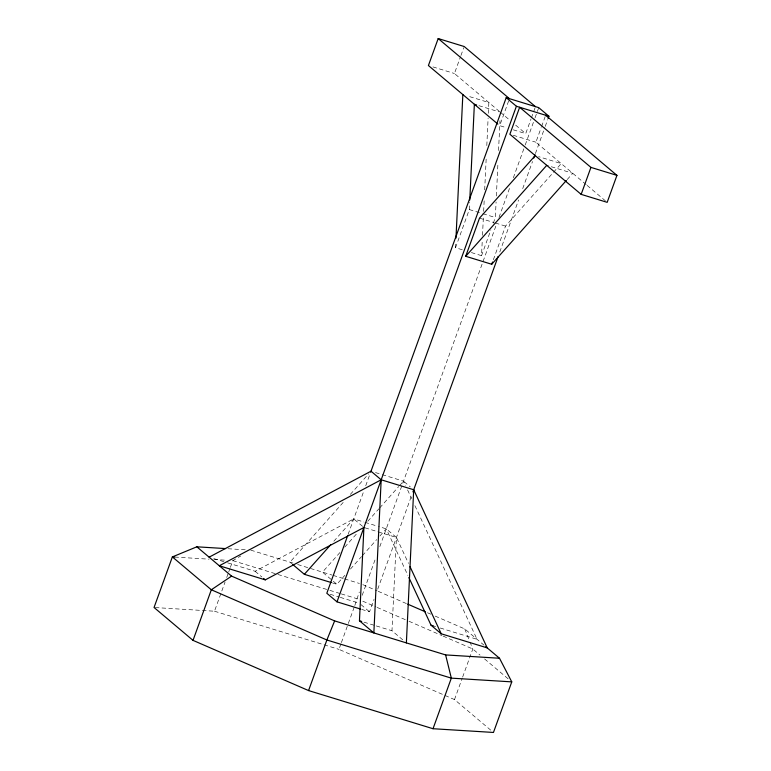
<?xml version="1.0" encoding="UTF-8"?>
<svg xmlns="http://www.w3.org/2000/svg" width="771" height="771" viewBox="0 0 771 771"><rect width="100%" height="100%" fill="white"/><g stroke="black" fill="none" stroke-linecap="round" stroke-linejoin="round"><path stroke-width="0.58" stroke-dasharray="3.85 2.89" d="M402.78 639.863L391.976 630.745L396.439 537.445L386.252 528.858L378.407 526.448M462.311 249.775L455.516 247.703L455.69 244.108M455.516 247.703L469.327 209.548L469.674 202.368M471.36 252.551L481.538 255.673L482.28 240.118M482.511 235.338L483.369 217.393M483.648 211.408L484.227 199.438M484.68 189.868L486.231 157.573M486.8 145.603L488.12 118.088M488.342 113.308L488.862 102.533L467.371 95.951M493.315 223.137L495.348 217.518L496.09 201.973M496.379 195.988L497.979 162.498M498.548 150.538L499.984 120.633M354.805 605.524L359.305 592.032M155.241 607.567L214.492 611.22L225.074 581.999M226.703 577.498L228.332 573.007M228.736 571.88L229.96 568.506M230.365 567.389L232.803 560.642L240.774 555.968M499.492 111.506L454.437 73.505L460.538 56.64M460.942 55.512L463.795 47.648M348.116 534.419L363.777 491.166M365.733 485.759L369.829 474.444M508.648 100.924L499.704 125.654L506.489 127.735M490.741 730.156L454.495 699.576L338.941 649.365L340.975 643.746M341.38 642.619L347.894 624.635M348.299 623.517L354.4 606.652M481.538 255.673L490.876 229.864M513.274 129.807L525.716 133.624L531.007 119.013M531.412 117.886L535.074 107.776M362.206 595.299L375.718 557.963M379.814 546.649L496.543 224.188M499.001 217.393L510.469 185.715M513.341 177.793L524.81 146.114M525.215 144.987L534.64 118.956M535.045 117.828L538.736 107.641M493.344 259.769L505.525 226.115L561.24 163.587L538.611 156.648M586.162 184.606L535.903 142.211L541.184 127.601M541.599 126.483L545.261 116.363M361.676 609.398L369.521 611.808L374.031 599.366M377.713 589.179L411.704 495.271M499.772 252.011L518.604 199.959M522.699 188.644L532.53 161.496M535.402 153.574L544.818 127.552M545.232 126.415L547.689 119.63M454.495 699.576L462.224 678.22M462.629 677.102L472.806 648.999L470.117 642.31M567.196 179.547L572.757 173.302L547.873 165.678M343.191 502.413L289.963 562.165L291.766 563.678M350.342 494.394L368.615 473.876M333.833 541.242L353.735 518.893L363.825 521.986M339.963 552.508L322.48 572.13L336.879 584.273L344.849 575.339M344.724 547.159L357.436 532.896M367.767 521.302L378.889 508.812M379.689 507.925L398.752 486.52M399.551 485.634L403.522 481.171L410.307 486.896M350.42 569.085L361.57 556.566M362.37 555.679L376.701 539.584M379.881 536.009L386.252 528.858L407.898 575.407M227.512 562.811L255.105 571.272L353.735 518.893L363.922 527.48L396.439 537.445L408.514 563.428M227.975 548.73L245.939 549.839M174.738 557.057L209.105 559.177M213.846 559.467L225.691 560.199M432.945 66.913L454.437 73.505M478.887 105.666L499.251 111.911M513.274 135.282L535.903 142.211M469.327 209.548L481.769 213.365M482.906 213.712L495.348 217.518M479.514 218.135L494.221 222.646M495.348 222.992L505.525 226.115M375.487 472.575L381.096 474.3M382.214 474.637L403.522 481.171L405.546 485.537M364.953 522.333L377.289 526.111M250.739 550.137L293.327 563.196M297.645 564.517L331.964 575.041M333.111 575.388L343.403 578.539M344.55 578.896L359.421 583.454M332.397 582.905L336.879 584.273M232.803 560.642L328.706 590.037M329.853 590.384L340.127 593.535M341.264 593.882L357.252 598.788M213.721 558.58L226.366 562.464M330.181 594.277L339.153 597.033M340.271 597.371L358.216 602.874M433.35 625.907L435.644 626.611M440.251 628.018L477.037 639.294L414.172 504.07M363.941 622.158L375.159 625.589M376.277 625.936L391.976 630.745M214.492 611.22L338.941 649.365M362.804 584.63L377.058 590.827M378.156 591.299L406.654 603.683M427.481 612.733L430.767 614.169M435.152 616.077L464.759 628.934L483.957 645.134M362.755 601.178L375.959 606.912M377.058 607.394L407.869 620.78M408.977 621.262L441.985 635.612M443.084 636.085L472.806 648.999L480.054 655.119M500.128 112.046L510.18 120.517M515.664 125.143L525.716 133.624M587.078 185.377L605.351 200.797M484.583 658.935L509.053 679.579M361.04 604.647L369.521 611.808M255.105 571.272L261.899 576.997M407.58 489.893L411.627 498.615M464.759 628.934L469.674 641.193"/><path stroke-width="1.16" d="M209.124 557.173L370.996 471.206L381.182 479.793L373.858 632.924L359.459 620.78L363.922 527.48L265.291 579.859L219.301 565.76L381.182 479.793L413.699 489.758L487.224 647.881L441.234 633.791L431.047 625.204L408.9 577.566M406.375 642.898L413.699 489.758M455.979 238.123L462.841 94.563M469.79 199.978L474.367 104.278L476.632 104.972M193.02 640.364L211.331 589.776L231.589 576.12L334.633 620.906L445.609 654.916L499.502 658.251L511.771 681.872L493.459 732.45L433.023 728.72L308.573 690.575L193.02 640.364L154.055 607.49L172.367 556.913L196.836 546.812L225.585 548.586M535.479 106.649L464.2 46.52L438.188 38.55L428.416 65.525L497.873 124.112M347.711 535.546L326.817 593.256L337.004 601.843L360.549 609.061M370.649 472.189L506.21 97.676L538.736 107.641L548.913 116.238L548.094 118.503M337.004 601.843L516.397 106.263L506.21 97.676M308.573 690.575L326.885 639.997L334.633 620.906M566.396 180.433L491.715 264.26L465.703 256.29L479.514 218.135L535.219 155.607M491.715 264.26L492.534 262.015M412.938 491.879L498.133 256.531M533.763 158.103L534.987 154.701M581.161 194.369L590.933 167.394L519.654 107.265L509.882 134.241L581.161 194.369L607.182 202.339L616.945 175.364L545.666 115.236M433.023 728.72L451.334 678.143L445.609 654.916M465.703 256.29L546.745 165.331M292.662 564.439L304.362 574.308L330.643 544.818M174.738 557.057L172.367 556.913L211.331 589.776L326.885 639.997L451.334 678.143L511.771 681.872M516.397 106.263L548.913 116.238M590.933 167.394L616.945 175.364M304.362 574.308L331.279 582.558M431.047 625.204L433.35 625.907M359.459 620.78L361.705 621.465M407.753 604.165L425.293 611.788M438.188 38.55L509.467 98.678M485.788 646.676L499.502 658.251M263.595 578.423L265.291 579.859M196.836 546.812L231.589 576.12M410.027 566.675L441.234 633.791"/></g></svg>
